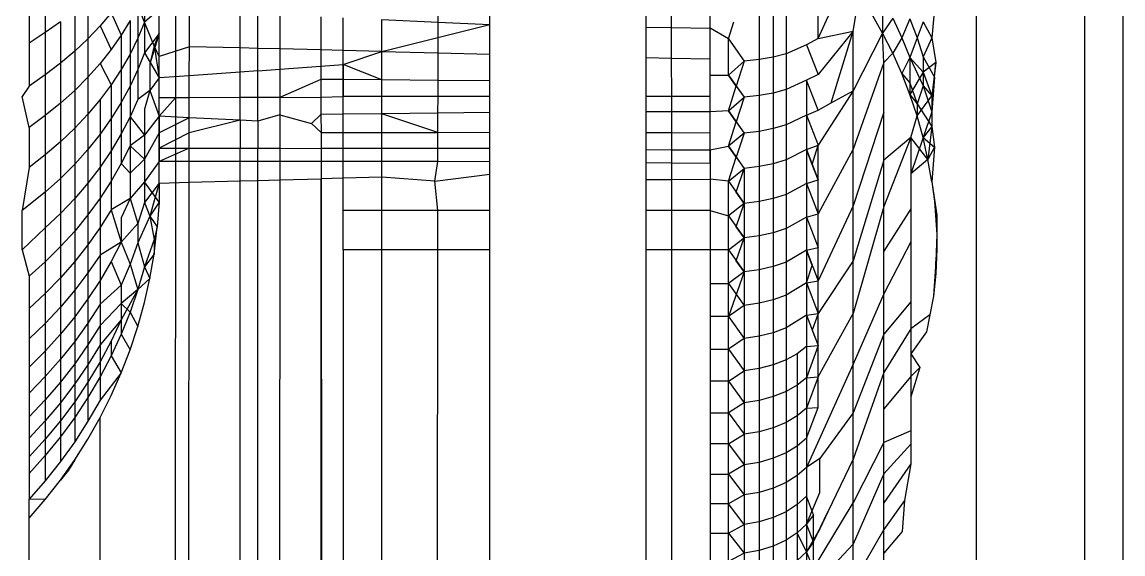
# Model space of a CAD drawing. Header units: inches. Extents: x 17 to 4615, y 5 to 3256.
# Drawn here: x 1649.232 to 1651.632, y 2414.939 to 2416.099 of the extents above; entities that cross this region are included whole.
import ezdxf

# ---------------------------------------------------------------- set-up
doc = ezdxf.new("R2010")
doc.units = ezdxf.units.IN
doc.header["$MEASUREMENT"] = 0

msp = doc.modelspace()

# ---------------------------------------------------------------- linework, layer by layer
for p, q in [((1651.6324, 2589.9496), (1651.6324, 2243.9862)), ((1651.5483, 2589.9138), (1651.5483, 2244.0227)), ((1651.3124, 2589.8133), (1651.3124, 2244.1249)), ((1649.5676, 2416.5706), (1649.5672, 2415.9338)), ((1650.9679, 2416.0631), (1651.0298, 2416.1994)), ((1649.283, 2416.1713), (1649.283, 2416.076)), ((1650.839, 2416.177), (1650.839, 2416.0173)), ((1650.8699, 2416.1817), (1650.8699, 2416.0226)), ((1650.8979, 2416.188), (1650.8979, 2416.0298)), ((1649.2478, 2416.1503), (1649.2478, 2416.0533)), ((1649.3761, 2416.1495), (1649.3761, 2416.0626)), ((1649.4995, 2416.1679), (1649.4995, 2416.0985)), ((1650.2525, 2416.0939), (1650.2525, 2416.1644)), ((1650.5933, 2416.0882), (1650.5933, 2416.1617)), ((1650.6478, 2416.1613), (1650.6478, 2416.0873)), ((1650.7324, 2416.0859), (1650.7324, 2416.1607)), ((1651.044, 2416.0793), (1651.058, 2416.1593)), ((1649.3472, 2416.1242), (1649.3472, 2416.0355)), ((1649.4851, 2416.1349), (1649.4851, 2416.0636)), ((1649.4995, 2416.0985), (1649.4851, 2416.1349)), ((1649.5311, 2416.1268), (1649.4995, 2416.0985)), ((1649.5311, 2416.0738), (1649.5311, 2416.1268)), ((1649.5972, 2416.0454), (1649.5972, 2416.1238)), ((1650.1394, 2416.099), (1650.1394, 2416.1294)), ((1650.9679, 2416.0631), (1650.9679, 2416.1423)), ((1651.1085, 2416.1288), (1651.1085, 2416.0752)), ((1651.2217, 2416.1283), (1651.2157, 2416.0646)), ((1649.3162, 2416.0997), (1649.283, 2416.076)), ((1649.3162, 2416.0997), (1649.3162, 2416.0092)), ((1649.4269, 2416.1193), (1649.4027, 2416.0906)), ((1649.4269, 2416.1193), (1649.4488, 2416.0705)), ((1649.4682, 2416.1024), (1649.4488, 2416.0705)), ((1649.4682, 2416.1024), (1649.4682, 2416.0292)), ((1649.4995, 2416.0985), (1649.4851, 2416.0636)), ((1649.4995, 2416.0985), (1649.4995, 2416.0321)), ((1649.5205, 2416.0473), (1649.4995, 2416.0985)), ((1649.7081, 2416.0427), (1649.7081, 2416.1187)), ((1649.7465, 2416.0417), (1649.7465, 2416.117)), ((1649.7942, 2416.1148), (1649.7942, 2416.0406)), ((1649.884, 2416.1107), (1649.884, 2416.0384)), ((1649.9324, 2416.0372), (1649.9324, 2416.1085)), ((1650.0166, 2416.1046), (1650.1394, 2416.099)), ((1650.0166, 2416.0351), (1650.0166, 2416.1046)), ((1650.1393, 2416.0321), (1650.1394, 2416.099)), ((1650.1394, 2416.099), (1650.2525, 2416.0939)), ((1650.7726, 2416.0623), (1650.7838, 2416.0994)), ((1651.1085, 2416.0752), (1651.0843, 2416.1179)), ((1651.1305, 2416.1072), (1651.1085, 2416.0752)), ((1651.1305, 2416.1072), (1651.1504, 2416.0649)), ((1651.1681, 2416.1061), (1651.1504, 2416.0649)), ((1651.1681, 2416.1061), (1651.1835, 2416.065)), ((1651.1966, 2416.0993), (1651.1835, 2416.065)), ((1651.1966, 2416.0993), (1651.2157, 2416.0646)), ((1649.283, 2416.076), (1649.2478, 2416.0533)), ((1649.283, 2416.076), (1649.283, 2415.9839)), ((1649.4027, 2416.0906), (1649.3761, 2416.0626)), ((1649.4027, 2416.0906), (1649.4269, 2416.0392)), ((1650.0166, 2416.0351), (1650.2525, 2416.0939)), ((1650.2525, 2416.0293), (1650.2525, 2416.0939)), ((1650.5933, 2416.0882), (1650.6478, 2416.0873)), ((1650.5933, 2416.0212), (1650.5933, 2416.0882)), ((1650.6478, 2416.0873), (1650.7324, 2416.0859)), ((1650.6478, 2416.0873), (1650.6478, 2416.0199)), ((1650.7324, 2416.0179), (1650.7324, 2416.0859)), ((1650.7726, 2416.0623), (1650.7324, 2416.0859)), ((1651.044, 2416.0793), (1650.9679, 2415.9848)), ((1650.9679, 2416.0631), (1651.044, 2416.0793)), ((1650.9961, 2415.9226), (1651.044, 2416.0793)), ((1651.044, 2415.9488), (1651.044, 2416.0793)), ((1651.1085, 2416.0752), (1651.044, 2415.9488)), ((1651.1305, 2416.0315), (1651.1085, 2416.0752)), ((1651.1113, 2416.0106), (1651.1085, 2416.0752)), ((1649.2478, 2416.0533), (1649.2478, 2415.9595)), ((1649.3761, 2416.0626), (1649.3472, 2416.0355)), ((1649.3761, 2416.0626), (1649.3761, 2415.9788)), ((1649.4488, 2416.0705), (1649.4269, 2416.0392)), ((1649.4488, 2416.0705), (1649.4488, 2415.9954)), ((1649.4851, 2416.0636), (1649.4682, 2416.0292)), ((1649.4851, 2416.0636), (1649.4851, 2415.9953)), ((1649.5311, 2416.0738), (1649.4995, 2416.0321)), ((1649.5311, 2416.0738), (1649.5113, 2416.0079)), ((1649.5311, 2416.0738), (1649.5205, 2416.0473)), ((1649.5311, 2416.0239), (1649.5311, 2416.0738)), ((1650.7726, 2415.9835), (1650.7726, 2416.0623)), ((1650.7726, 2416.0623), (1650.8063, 2416.014)), ((1650.9679, 2416.0631), (1650.9425, 2416.0491)), ((1651.1504, 2416.0649), (1651.1305, 2416.0315)), ((1651.1504, 2416.0649), (1651.1681, 2416.0218)), ((1651.1835, 2416.065), (1651.1681, 2416.0218)), ((1651.1835, 2416.065), (1651.1966, 2416.0232)), ((1651.2157, 2416.0646), (1651.1966, 2416.0232)), ((1651.2157, 2416.0646), (1651.2247, 2416.0109)), ((1649.3472, 2416.0355), (1649.3162, 2416.0092)), ((1649.3472, 2416.0355), (1649.3472, 2415.9499)), ((1649.4269, 2416.0392), (1649.4027, 2416.0086)), ((1649.4682, 2416.0292), (1649.4488, 2415.9954)), ((1649.4682, 2416.0292), (1649.4682, 2415.9591)), ((1649.4995, 2416.0321), (1649.4851, 2415.9953)), ((1649.4995, 2416.0321), (1649.5311, 2415.9771)), ((1649.5205, 2416.0473), (1649.5113, 2416.0079)), ((1649.5205, 2416.0473), (1649.5311, 2415.9771)), ((1649.5311, 2416.0239), (1649.5205, 2416.0473)), ((1649.5972, 2416.0454), (1649.5311, 2416.0239)), ((1649.5971, 2415.9819), (1649.5972, 2416.0454)), ((1649.7081, 2416.0427), (1649.5972, 2416.0454)), ((1649.7465, 2416.0417), (1649.7081, 2416.0427)), ((1649.7081, 2415.9899), (1649.7081, 2416.0427)), ((1649.7942, 2416.0406), (1649.7465, 2416.0417)), ((1649.7465, 2415.9927), (1649.7465, 2416.0417)), ((1649.884, 2416.0384), (1649.7942, 2416.0406)), ((1649.7942, 2416.0406), (1649.7942, 2415.9962)), ((1649.9324, 2416.0372), (1649.884, 2416.0384)), ((1649.884, 2416.0384), (1649.8841, 2416.0027)), ((1649.9324, 2416.0062), (1649.9324, 2416.0372)), ((1650.0166, 2416.0351), (1649.9324, 2416.0372)), ((1649.9324, 2416.0062), (1650.0166, 2416.0351)), ((1650.0166, 2416.0351), (1650.1393, 2416.0321)), ((1650.0166, 2415.973), (1650.0166, 2416.0351)), ((1650.1393, 2416.0321), (1650.2525, 2416.0293)), ((1650.1393, 2415.972), (1650.1393, 2416.0321)), ((1650.2525, 2415.971), (1650.2525, 2416.0293)), ((1650.8979, 2416.0298), (1650.8699, 2416.0226)), ((1650.9425, 2416.0491), (1650.8979, 2416.0298)), ((1650.8979, 2416.0298), (1650.8979, 2415.9518)), ((1650.9425, 2416.0491), (1650.9679, 2415.9848)), ((1651.1305, 2416.0315), (1651.1113, 2416.0106)), ((1651.1504, 2415.9866), (1651.1305, 2416.0315)), ((1649.3162, 2416.0092), (1649.283, 2415.9839)), ((1649.3162, 2416.0092), (1649.3162, 2415.9219)), ((1649.4027, 2416.0086), (1649.3761, 2415.9788)), ((1649.4027, 2416.0086), (1649.4269, 2415.9622)), ((1649.5113, 2416.0079), (1649.5113, 2415.9498)), ((1649.5311, 2415.9771), (1649.5311, 2416.0239)), ((1649.7942, 2415.9962), (1649.8841, 2416.0027)), ((1649.8841, 2416.0027), (1649.9324, 2416.0062)), ((1649.8841, 2416.0027), (1649.8841, 2415.9741)), ((1649.9324, 2415.9365), (1649.9324, 2416.0062)), ((1650.0166, 2415.973), (1649.9324, 2416.0062)), ((1649.9324, 2416.0062), (1649.9324, 2415.9737)), ((1650.6478, 2416.0199), (1650.5933, 2416.0212)), ((1650.5933, 2415.9365), (1650.5933, 2416.0212)), ((1650.7324, 2416.0179), (1650.6478, 2416.0199)), ((1650.6478, 2416.0199), (1650.6479, 2415.9365)), ((1650.7324, 2415.9835), (1650.7324, 2416.0179)), ((1650.8063, 2416.014), (1650.7726, 2415.9835)), ((1650.8063, 2416.014), (1650.7894, 2415.9594)), ((1650.839, 2416.0173), (1650.8063, 2416.014)), ((1650.8699, 2416.0226), (1650.839, 2416.0173)), ((1650.839, 2416.0173), (1650.839, 2415.9386)), ((1650.8699, 2416.0226), (1650.8699, 2415.9442)), ((1651.1113, 2416.0106), (1651.044, 2415.8216)), ((1651.1113, 2415.9023), (1651.1113, 2416.0106)), ((1651.1681, 2416.0218), (1651.1504, 2415.9866)), ((1651.1681, 2416.0218), (1651.1681, 2415.9664)), ((1651.1681, 2416.0218), (1651.1966, 2415.96)), ((1651.1681, 2416.0218), (1651.1966, 2415.99)), ((1651.1966, 2416.0232), (1651.1966, 2415.99)), ((1651.1966, 2416.0232), (1651.2217, 2415.9787)), ((1651.2247, 2416.0109), (1651.1966, 2415.99)), ((1651.2247, 2416.0109), (1651.2157, 2415.9384)), ((1651.2217, 2415.9787), (1651.2247, 2416.0109)), ((1649.283, 2415.9839), (1649.2478, 2415.9595)), ((1649.283, 2415.9839), (1649.283, 2415.895)), ((1649.3761, 2415.9788), (1649.3472, 2415.9499)), ((1649.3761, 2415.9788), (1649.3761, 2415.8984)), ((1649.4488, 2415.9954), (1649.4269, 2415.9622)), ((1649.4488, 2415.9954), (1649.4488, 2415.9235)), ((1649.4851, 2415.9953), (1649.4682, 2415.9591)), ((1649.4851, 2415.9953), (1649.4851, 2415.9304)), ((1649.5971, 2415.9819), (1649.5311, 2415.9771)), ((1649.7081, 2415.9899), (1649.5971, 2415.9819)), ((1649.5971, 2415.934), (1649.5971, 2415.9819)), ((1649.7465, 2415.9927), (1649.7081, 2415.9899)), ((1649.7081, 2415.9344), (1649.7081, 2415.9899)), ((1649.7465, 2415.9927), (1649.7942, 2415.9962)), ((1649.7465, 2415.9345), (1649.7465, 2415.9927)), ((1649.7942, 2415.9962), (1649.7942, 2415.9347)), ((1650.7324, 2415.9835), (1650.7726, 2415.9835)), ((1650.7324, 2415.9365), (1650.7324, 2415.9835)), ((1650.7726, 2415.9835), (1650.8063, 2415.9351)), ((1650.7894, 2415.9594), (1650.7726, 2415.9835)), ((1650.9679, 2415.9848), (1650.9425, 2415.9723)), ((1651.1681, 2415.9409), (1651.1504, 2415.9866)), ((1651.1504, 2415.9866), (1651.1681, 2415.9664)), ((1651.1966, 2415.99), (1651.1681, 2415.9409)), ((1651.1966, 2415.99), (1651.1966, 2415.96)), ((1651.1966, 2415.99), (1651.2157, 2415.9384)), ((1651.2217, 2415.9787), (1651.2157, 2415.9384)), ((1651.2217, 2415.9787), (1651.2157, 2415.903)), ((1649.2478, 2415.9595), (1649.2324, 2415.9365)), ((1649.4269, 2415.9622), (1649.4027, 2415.9299)), ((1649.4269, 2415.9622), (1649.4269, 2415.8887)), ((1649.4682, 2415.9591), (1649.4488, 2415.9235)), ((1649.4682, 2415.9591), (1649.4682, 2415.8924)), ((1649.5311, 2415.9771), (1649.5113, 2415.9498)), ((1649.5311, 2415.9337), (1649.5311, 2415.9771)), ((1649.8841, 2415.9741), (1649.7942, 2415.9347)), ((1649.9324, 2415.9737), (1649.8841, 2415.9741)), ((1649.8841, 2415.9741), (1649.8841, 2415.9351)), ((1650.0166, 2415.973), (1649.9324, 2415.9737)), ((1649.9324, 2415.9737), (1649.9324, 2415.9365)), ((1650.1393, 2415.972), (1650.0166, 2415.973)), ((1650.0166, 2415.9365), (1650.0166, 2415.973)), ((1650.2525, 2415.971), (1650.1393, 2415.972)), ((1650.1393, 2415.9365), (1650.1393, 2415.972)), ((1650.2525, 2415.9365), (1650.2525, 2415.971)), ((1650.7726, 2415.9054), (1650.7894, 2415.9594)), ((1650.7894, 2415.9594), (1650.8063, 2415.9351)), ((1650.9425, 2415.9723), (1650.8979, 2415.9518)), ((1650.9425, 2415.9723), (1650.9425, 2415.8963)), ((1650.9679, 2415.9073), (1650.9425, 2415.9723)), ((1651.1681, 2415.9664), (1651.1835, 2415.9206)), ((1651.1681, 2415.9664), (1651.1681, 2415.9409)), ((1651.1966, 2415.96), (1651.1835, 2415.9206)), ((1651.1966, 2415.96), (1651.2157, 2415.903)), ((1651.1966, 2415.96), (1651.2157, 2415.9384)), ((1649.2478, 2415.869), (1649.2324, 2415.9365)), ((1649.3472, 2415.9499), (1649.3162, 2415.9219)), ((1649.3472, 2415.9499), (1649.3472, 2415.8678)), ((1649.5672, 2415.9338), (1649.4383, 2248.0937)), ((1649.4851, 2415.9304), (1649.4682, 2415.8924)), ((1649.5113, 2415.9498), (1649.4851, 2415.9304)), ((1649.5113, 2415.9498), (1649.4995, 2415.9091)), ((1649.5113, 2415.9498), (1649.5311, 2415.8937)), ((1649.5971, 2415.934), (1649.5311, 2415.9337)), ((1649.5672, 2415.9338), (1649.5311, 2415.8937)), ((1649.5311, 2415.8937), (1649.5311, 2415.9337)), ((1649.5971, 2415.934), (1649.5672, 2415.9338)), ((1649.597, 2415.8905), (1649.5971, 2415.934)), ((1649.7081, 2415.9344), (1649.5971, 2415.934)), ((1649.7465, 2415.9345), (1649.7081, 2415.9344)), ((1649.7082, 2415.8851), (1649.7081, 2415.9344)), ((1649.7942, 2415.9347), (1649.7465, 2415.9345)), ((1649.7465, 2415.8833), (1649.7465, 2415.9345)), ((1649.7942, 2415.9347), (1649.7941, 2415.8966)), ((1649.7942, 2415.9347), (1649.8841, 2415.9351)), ((1649.8841, 2415.9351), (1649.9324, 2415.9365)), ((1649.8841, 2415.9351), (1649.8841, 2415.8976)), ((1650.0166, 2415.9365), (1649.9324, 2415.9365)), ((1649.9324, 2415.8981), (1649.9324, 2415.9365)), ((1650.1393, 2415.9365), (1650.0166, 2415.9365)), ((1650.0166, 2415.8991), (1650.0166, 2415.9365)), ((1650.1392, 2415.9004), (1650.1393, 2415.9365)), ((1650.2525, 2415.9365), (1650.1393, 2415.9365)), ((1650.2525, 2415.9017), (1650.2525, 2415.9365)), ((1650.6479, 2415.9365), (1650.5933, 2415.9365)), ((1650.5933, 2415.903), (1650.5933, 2415.9365)), ((1650.7324, 2415.9365), (1650.6479, 2415.9365)), ((1650.6479, 2415.9365), (1650.6479, 2415.9033)), ((1650.7324, 2415.9036), (1650.7324, 2415.9365)), ((1650.7726, 2415.9054), (1650.8063, 2415.9351)), ((1650.8063, 2415.9351), (1650.7894, 2415.8814)), ((1650.839, 2415.9386), (1650.8063, 2415.9351)), ((1650.8699, 2415.9442), (1650.839, 2415.9386)), ((1650.839, 2415.9386), (1650.839, 2415.8607)), ((1650.8979, 2415.9518), (1650.8699, 2415.9442)), ((1650.8699, 2415.9442), (1650.8699, 2415.8667)), ((1650.8979, 2415.9518), (1650.8979, 2415.8747)), ((1651.044, 2415.9488), (1650.9679, 2415.8308)), ((1650.9961, 2415.9226), (1651.044, 2415.9488)), ((1651.044, 2415.8216), (1651.044, 2415.9488)), ((1651.1835, 2415.8944), (1651.1681, 2415.9409)), ((1651.1681, 2415.9409), (1651.1835, 2415.9206)), ((1651.1835, 2415.8944), (1651.2157, 2415.9384)), ((1651.2157, 2415.9384), (1651.2157, 2415.903)), ((1651.2157, 2415.9384), (1651.2157, 2415.8711)), ((1649.3162, 2415.9219), (1649.283, 2415.895)), ((1649.3162, 2415.9219), (1649.3162, 2415.8381)), ((1649.4027, 2415.9299), (1649.3761, 2415.8984)), ((1649.4027, 2415.9299), (1649.4027, 2415.8546)), ((1649.4488, 2415.9235), (1649.4269, 2415.8887)), ((1649.4488, 2415.9235), (1649.4488, 2415.8552)), ((1649.4995, 2415.9091), (1649.4995, 2415.8527)), ((1650.9425, 2415.8963), (1650.9679, 2415.9073)), ((1650.9679, 2415.9073), (1650.9961, 2415.9226)), ((1651.1835, 2415.9206), (1651.1835, 2415.8944)), ((1651.1835, 2415.9206), (1651.2157, 2415.8711)), ((1649.283, 2415.895), (1649.2478, 2415.869)), ((1649.283, 2415.895), (1649.283, 2415.8096)), ((1649.3761, 2415.8984), (1649.3472, 2415.8678)), ((1649.3761, 2415.8984), (1649.3761, 2415.8214)), ((1649.4269, 2415.8887), (1649.4027, 2415.8546)), ((1649.4269, 2415.8887), (1649.4269, 2415.8186)), ((1649.4682, 2415.8924), (1649.4488, 2415.8552)), ((1649.4682, 2415.8924), (1649.4682, 2415.8293)), ((1649.4682, 2415.8924), (1649.4995, 2415.8527)), ((1649.5311, 2415.8937), (1649.4995, 2415.8527)), ((1649.5311, 2415.8572), (1649.5311, 2415.8937)), ((1649.5311, 2415.8937), (1649.5311, 2415.8243)), ((1649.597, 2415.8905), (1649.5311, 2415.8937)), ((1649.597, 2415.8905), (1649.5311, 2415.8572)), ((1649.7082, 2415.8851), (1649.597, 2415.8905)), ((1649.597, 2415.8573), (1649.597, 2415.8905)), ((1649.7082, 2415.8851), (1649.597, 2415.8573)), ((1649.7465, 2415.8833), (1649.7082, 2415.8851)), ((1649.7082, 2415.8851), (1649.7082, 2415.824)), ((1649.7941, 2415.8966), (1649.7465, 2415.8833)), ((1649.7465, 2415.8833), (1649.7465, 2415.8239)), ((1649.7941, 2415.8966), (1649.8632, 2415.8777)), ((1649.7941, 2415.8966), (1649.7941, 2415.8239)), ((1649.8841, 2415.8976), (1649.8632, 2415.8777)), ((1649.9324, 2415.8981), (1649.8841, 2415.8976)), ((1649.8841, 2415.8976), (1649.8842, 2415.858)), ((1650.0166, 2415.8991), (1649.9324, 2415.8981)), ((1649.9324, 2415.8581), (1649.9324, 2415.8981)), ((1650.1392, 2415.9004), (1650.0166, 2415.8991)), ((1650.1392, 2415.8586), (1650.0166, 2415.8991)), ((1650.0166, 2415.8583), (1650.0166, 2415.8991)), ((1650.2525, 2415.9017), (1650.1392, 2415.9004)), ((1650.1392, 2415.8586), (1650.1392, 2415.9004)), ((1650.2525, 2415.8589), (1650.2525, 2415.9017)), ((1650.6479, 2415.9033), (1650.5933, 2415.903)), ((1650.5933, 2415.8582), (1650.5933, 2415.903)), ((1650.7324, 2415.9036), (1650.6479, 2415.9033)), ((1650.6479, 2415.9033), (1650.6479, 2415.8581)), ((1650.7726, 2415.9054), (1650.7324, 2415.9036)), ((1650.7324, 2415.8579), (1650.7324, 2415.9036)), ((1650.7726, 2415.9054), (1650.8063, 2415.8571)), ((1650.7894, 2415.8814), (1650.7726, 2415.9054)), ((1650.9425, 2415.8963), (1650.8979, 2415.8747)), ((1650.9425, 2415.8963), (1650.9425, 2415.8212)), ((1650.9425, 2415.8963), (1650.9679, 2415.8308)), ((1651.1113, 2415.9023), (1651.044, 2415.6982)), ((1651.1113, 2415.7976), (1651.1113, 2415.9023)), ((1651.1697, 2415.8474), (1651.1835, 2415.8944)), ((1651.1966, 2415.8471), (1651.1835, 2415.8944)), ((1651.2157, 2415.903), (1651.1966, 2415.8471)), ((1651.2157, 2415.903), (1651.2157, 2415.8711)), ((1649.2478, 2415.869), (1649.2478, 2415.7822)), ((1649.3472, 2415.8678), (1649.3162, 2415.8381)), ((1649.3472, 2415.8678), (1649.3472, 2415.7892)), ((1649.8632, 2415.8777), (1649.8842, 2415.858)), ((1649.8842, 2415.858), (1649.9324, 2415.8581)), ((1649.8842, 2415.858), (1649.8842, 2415.8237)), ((1649.9324, 2415.8581), (1650.0166, 2415.8583)), ((1649.9324, 2415.7948), (1649.9324, 2415.8581)), ((1650.0166, 2415.8583), (1650.1392, 2415.8586)), ((1650.0166, 2415.7948), (1650.0166, 2415.8583)), ((1650.1392, 2415.8586), (1650.2525, 2415.8589)), ((1650.1392, 2415.7947), (1650.1392, 2415.8586)), ((1650.2525, 2415.8231), (1650.2525, 2415.8589)), ((1650.5933, 2415.8582), (1650.6479, 2415.8581)), ((1650.5933, 2415.821), (1650.5933, 2415.8582)), ((1650.6479, 2415.8581), (1650.7324, 2415.8579)), ((1650.6479, 2415.8581), (1650.6479, 2415.8207)), ((1650.7726, 2415.8282), (1650.7894, 2415.8814)), ((1650.7894, 2415.8814), (1650.8063, 2415.8571)), ((1650.839, 2415.8607), (1650.8063, 2415.8571)), ((1650.8699, 2415.8667), (1650.839, 2415.8607)), ((1650.839, 2415.8607), (1650.839, 2415.7838)), ((1650.8979, 2415.8747), (1650.8699, 2415.8667)), ((1650.8699, 2415.8667), (1650.8699, 2415.79)), ((1650.8979, 2415.8747), (1650.8979, 2415.7985)), ((1651.2157, 2415.8711), (1651.1966, 2415.8471)), ((1651.2157, 2415.8711), (1651.2073, 2415.7993)), ((1651.2157, 2415.8711), (1651.2217, 2415.8261)), ((1649.3162, 2415.8381), (1649.283, 2415.8096)), ((1649.3162, 2415.8381), (1649.3162, 2415.758)), ((1649.4027, 2415.8546), (1649.3761, 2415.8214)), ((1649.4027, 2415.8546), (1649.4027, 2415.7829)), ((1649.4488, 2415.8552), (1649.4269, 2415.8186)), ((1649.4488, 2415.8552), (1649.4488, 2415.7904)), ((1649.4995, 2415.8527), (1649.4682, 2415.8293)), ((1649.5311, 2415.8572), (1649.4995, 2415.7999)), ((1649.4995, 2415.8527), (1649.4995, 2415.7999)), ((1649.597, 2415.8573), (1649.5311, 2415.8243)), ((1649.5311, 2415.8243), (1649.5311, 2415.8572)), ((1649.5311, 2415.8572), (1649.5311, 2415.7951)), ((1649.597, 2415.8242), (1649.597, 2415.8573)), ((1650.7324, 2415.8202), (1650.7324, 2415.8579)), ((1650.8063, 2415.8571), (1650.7726, 2415.8282)), ((1650.8063, 2415.8571), (1650.7894, 2415.8042)), ((1651.1697, 2415.8474), (1651.1113, 2415.6966)), ((1651.1697, 2415.8474), (1651.1113, 2415.7976)), ((1651.1697, 2415.8474), (1651.1697, 2415.7678)), ((1651.2073, 2415.7993), (1651.1697, 2415.8474)), ((1651.1966, 2415.8471), (1651.1697, 2415.7678)), ((1651.2073, 2415.7993), (1651.1966, 2415.8471)), ((1651.1966, 2415.8471), (1651.2217, 2415.8261)), ((1649.3761, 2415.8214), (1649.3472, 2415.7892)), ((1649.3761, 2415.8214), (1649.3761, 2415.7481)), ((1649.4269, 2415.8186), (1649.4027, 2415.7829)), ((1649.4269, 2415.8186), (1649.4269, 2415.7522)), ((1649.4682, 2415.8293), (1649.4488, 2415.7904)), ((1649.4682, 2415.8293), (1649.4682, 2415.7698)), ((1649.4995, 2415.7999), (1649.4682, 2415.8293)), ((1649.5311, 2415.7951), (1649.5311, 2415.8243)), ((1649.5311, 2415.8243), (1649.597, 2415.8242)), ((1649.597, 2415.8242), (1649.5311, 2415.7951)), ((1649.597, 2415.8242), (1649.7082, 2415.824)), ((1649.597, 2415.795), (1649.597, 2415.8242)), ((1649.7082, 2415.824), (1649.7465, 2415.8239)), ((1649.7082, 2415.795), (1649.7082, 2415.824)), ((1649.7465, 2415.8239), (1649.7941, 2415.8239)), ((1649.7465, 2415.7949), (1649.7465, 2415.8239)), ((1649.7941, 2415.8239), (1649.8842, 2415.8237)), ((1649.7941, 2415.8239), (1649.7941, 2415.7949)), ((1649.8842, 2415.8237), (1649.8843, 2415.7575)), ((1650.2525, 2415.8231), (1649.8842, 2415.8237)), ((1650.2525, 2415.7946), (1650.2525, 2415.8231)), ((1650.5933, 2415.821), (1650.6479, 2415.8207)), ((1650.5933, 2415.7918), (1650.5933, 2415.821)), ((1650.6479, 2415.8207), (1650.7324, 2415.8202)), ((1650.6479, 2415.8207), (1650.6479, 2415.7913)), ((1650.7324, 2415.8202), (1650.7726, 2415.8282)), ((1650.7324, 2415.7906), (1650.7324, 2415.8202)), ((1650.7324, 2415.8202), (1650.7324, 2415.7566)), ((1650.7726, 2415.8282), (1650.8063, 2415.78)), ((1650.7894, 2415.8042), (1650.7726, 2415.8282)), ((1650.9425, 2415.8212), (1650.8979, 2415.7985)), ((1650.9425, 2415.8212), (1650.9679, 2415.8308)), ((1650.9425, 2415.8212), (1650.9425, 2415.747)), ((1650.9425, 2415.8212), (1650.9679, 2415.7552)), ((1650.9551, 2415.7885), (1650.9425, 2415.8212)), ((1650.9551, 2415.7885), (1650.9679, 2415.8308)), ((1650.9679, 2415.7552), (1650.9679, 2415.8308)), ((1651.044, 2415.8216), (1650.9679, 2415.6808)), ((1651.044, 2415.6982), (1651.044, 2415.8216)), ((1651.2217, 2415.8261), (1651.2073, 2415.7993)), ((1651.2217, 2415.8261), (1651.2157, 2415.751)), ((1649.283, 2415.8096), (1649.2478, 2415.7822)), ((1649.283, 2415.8096), (1649.283, 2415.7279)), ((1649.3472, 2415.7892), (1649.3162, 2415.758)), ((1649.3472, 2415.7892), (1649.3472, 2415.7144)), ((1649.4488, 2415.7904), (1649.4269, 2415.7522)), ((1649.4488, 2415.7904), (1649.4682, 2415.7698)), ((1649.4995, 2415.7999), (1649.4682, 2415.7698)), ((1649.4995, 2415.7999), (1649.4995, 2415.7509)), ((1649.5311, 2415.7951), (1649.4995, 2415.7509)), ((1649.5311, 2415.748), (1649.5311, 2415.7951)), ((1649.597, 2415.795), (1649.5311, 2415.7951)), ((1649.5969, 2415.7497), (1649.597, 2415.795)), ((1649.7082, 2415.795), (1649.597, 2415.795)), ((1649.7465, 2415.7949), (1649.7082, 2415.795)), ((1649.7082, 2415.7527), (1649.7082, 2415.795)), ((1649.7941, 2415.7949), (1649.7465, 2415.7949)), ((1649.7465, 2415.7538), (1649.7465, 2415.7949)), ((1649.7941, 2415.7949), (1649.7941, 2415.755)), ((1649.9324, 2415.7948), (1649.7941, 2415.7949)), ((1649.9324, 2415.7588), (1649.9324, 2415.7948)), ((1650.0166, 2415.7948), (1649.9324, 2415.7948)), ((1650.1392, 2415.7947), (1650.0166, 2415.7948)), ((1650.0166, 2415.761), (1650.0166, 2415.7948)), ((1650.1325, 2415.7523), (1650.1392, 2415.7947)), ((1650.2525, 2415.7946), (1650.1392, 2415.7947)), ((1650.2525, 2415.7674), (1650.2525, 2415.7946)), ((1650.6479, 2415.7913), (1650.5933, 2415.7918)), ((1650.5933, 2415.7556), (1650.5933, 2415.7918)), ((1650.7324, 2415.7906), (1650.6479, 2415.7913)), ((1650.6479, 2415.7913), (1650.6479, 2415.756)), ((1650.7324, 2415.7906), (1650.7324, 2415.7566)), ((1650.7726, 2415.752), (1650.7894, 2415.8042)), ((1650.7894, 2415.8042), (1650.8063, 2415.78)), ((1650.8699, 2415.79), (1650.839, 2415.7838)), ((1650.8979, 2415.7985), (1650.8699, 2415.79)), ((1650.8699, 2415.79), (1650.8699, 2415.7143)), ((1650.8979, 2415.7985), (1650.8979, 2415.7232)), ((1650.9679, 2415.7552), (1650.9551, 2415.7885)), ((1651.1113, 2415.7976), (1651.044, 2415.5787)), ((1651.1113, 2415.6966), (1651.1113, 2415.7976)), ((1651.2073, 2415.7993), (1651.1697, 2415.7678)), ((1651.2157, 2415.751), (1651.2073, 2415.7993)), ((1649.2478, 2415.7822), (1649.2324, 2415.688)), ((1649.4027, 2415.7829), (1649.3761, 2415.7481)), ((1649.4027, 2415.7829), (1649.4027, 2415.715)), ((1649.4682, 2415.7698), (1649.4682, 2415.7141)), ((1650.1325, 2415.7523), (1650.2525, 2415.7674)), ((1650.2525, 2415.688), (1650.2525, 2415.7674)), ((1650.7726, 2415.752), (1650.8063, 2415.78)), ((1650.7894, 2415.728), (1650.8063, 2415.78)), ((1650.839, 2415.7838), (1650.8063, 2415.78)), ((1650.8063, 2415.78), (1650.8063, 2415.7038)), ((1650.839, 2415.7838), (1650.839, 2415.7078)), ((1651.1697, 2415.7678), (1651.1697, 2415.6919)), ((1649.3162, 2415.758), (1649.283, 2415.7279)), ((1649.3162, 2415.758), (1649.3162, 2415.6817)), ((1649.3761, 2415.7481), (1649.3472, 2415.7144)), ((1649.3761, 2415.7481), (1649.3761, 2415.6787)), ((1649.4269, 2415.7522), (1649.4027, 2415.715)), ((1649.4269, 2415.7522), (1649.4269, 2415.6897)), ((1649.4383, 2248.0937), (1649.5969, 2415.7497)), ((1649.4995, 2415.7509), (1649.4682, 2415.7141)), ((1649.4995, 2415.7509), (1649.4995, 2415.7057)), ((1649.5311, 2415.7064), (1649.4995, 2415.7509)), ((1649.5311, 2415.748), (1649.4995, 2415.7057)), ((1649.5311, 2415.748), (1649.5113, 2415.676)), ((1649.5311, 2415.748), (1649.5969, 2415.7497)), ((1649.5311, 2415.748), (1649.5311, 2415.7064)), ((1649.5969, 2415.7497), (1649.7082, 2415.7527)), ((1649.7082, 2415.7527), (1649.7465, 2415.7538)), ((1649.7176, 2244.8104), (1649.7082, 2415.7527)), ((1649.7941, 2415.755), (1649.7453, 2301.9825)), ((1649.7453, 2301.9825), (1649.7465, 2415.7538)), ((1649.7465, 2415.7538), (1649.7941, 2415.755)), ((1649.7941, 2415.755), (1649.8843, 2415.7575)), ((1649.8708, 2244.745), (1649.8843, 2415.7575)), ((1649.9324, 2415.7588), (1649.8843, 2415.7575)), ((1649.8843, 2415.7575), (1649.9172, 2373.0583)), ((1650.0166, 2415.761), (1649.9324, 2415.7588)), ((1649.9324, 2415.688), (1649.9324, 2415.7588)), ((1650.1325, 2415.7523), (1650.0166, 2415.761)), ((1650.0166, 2415.688), (1650.0166, 2415.761)), ((1650.1391, 2415.688), (1650.1325, 2415.7523)), ((1650.5933, 2415.7556), (1650.6479, 2415.756)), ((1650.5933, 2415.688), (1650.5933, 2415.7556)), ((1650.6479, 2415.756), (1650.7324, 2415.7566)), ((1650.6479, 2415.756), (1650.6479, 2415.688)), ((1650.7726, 2415.752), (1650.7324, 2415.7566)), ((1650.7324, 2415.7566), (1650.7324, 2415.688)), ((1650.7726, 2415.6766), (1650.7726, 2415.752)), ((1650.7726, 2415.752), (1650.8063, 2415.7038)), ((1650.9425, 2415.747), (1650.8979, 2415.7232)), ((1650.9425, 2415.747), (1650.9679, 2415.7552)), ((1650.9425, 2415.747), (1650.9425, 2415.6738)), ((1650.9425, 2415.747), (1650.9679, 2415.6808)), ((1650.9679, 2415.6808), (1650.9679, 2415.7552)), ((1651.2157, 2415.751), (1651.2217, 2415.7083)), ((1651.2157, 2415.751), (1651.2265, 2415.6777)), ((1649.283, 2415.7279), (1649.2324, 2415.688)), ((1649.283, 2415.7279), (1649.283, 2415.6502)), ((1649.3472, 2415.7144), (1649.3162, 2415.6817)), ((1649.3472, 2415.7144), (1649.3472, 2415.6435)), ((1649.4027, 2415.715), (1649.3761, 2415.6787)), ((1649.4027, 2415.715), (1649.4027, 2415.651)), ((1649.4682, 2415.7141), (1649.4269, 2415.6897)), ((1649.4682, 2415.7141), (1649.4488, 2415.6723)), ((1649.4682, 2415.7141), (1649.4851, 2415.6599)), ((1650.8063, 2415.7038), (1650.7894, 2415.728)), ((1650.8699, 2415.7143), (1650.839, 2415.7078)), ((1650.8979, 2415.7232), (1650.8699, 2415.7143)), ((1650.8699, 2415.7143), (1650.8699, 2415.6396)), ((1650.8979, 2415.7232), (1650.8979, 2415.6489)), ((1649.4995, 2415.7057), (1649.4851, 2415.6599)), ((1649.4995, 2415.7057), (1649.5113, 2415.676)), ((1649.5311, 2415.7064), (1649.5113, 2415.676)), ((1649.5311, 2415.7064), (1649.5271, 2415.6528)), ((1650.8063, 2415.7038), (1650.7726, 2415.6766)), ((1650.7894, 2415.6527), (1650.8063, 2415.7038)), ((1650.839, 2415.7078), (1650.8063, 2415.7038)), ((1650.8063, 2415.7038), (1650.8063, 2415.6286)), ((1650.839, 2415.7078), (1650.839, 2415.6328)), ((1651.044, 2415.6982), (1650.9679, 2415.5351)), ((1651.044, 2415.5787), (1651.044, 2415.6982)), ((1651.1113, 2415.6966), (1651.044, 2415.4635)), ((1651.1113, 2415.5996), (1651.1113, 2415.6966)), ((1651.1697, 2415.6919), (1651.1113, 2415.5996)), ((1651.1697, 2415.6919), (1651.1697, 2415.6201)), ((1651.2217, 2415.7083), (1651.2265, 2415.6777)), ((1651.2217, 2415.7083), (1651.2265, 2415.6359)), ((1649.2324, 2415.6023), (1649.2324, 2415.688)), ((1649.3162, 2415.6817), (1649.283, 2415.6502)), ((1649.3162, 2415.6817), (1649.3162, 2415.6094)), ((1649.3761, 2415.6787), (1649.3472, 2415.6435)), ((1649.3761, 2415.6787), (1649.3761, 2415.6133)), ((1649.4269, 2415.6897), (1649.4027, 2415.651)), ((1649.4269, 2415.6897), (1649.4488, 2415.6192)), ((1649.4488, 2415.6723), (1649.4488, 2415.6192)), ((1649.5113, 2415.676), (1649.4851, 2415.6175)), ((1649.5113, 2415.676), (1649.5271, 2415.6528)), ((1649.5113, 2415.676), (1649.5205, 2415.6249)), ((1649.9324, 2415.6023), (1649.9324, 2415.688)), ((1650.0166, 2415.688), (1649.9324, 2415.688)), ((1650.1391, 2415.688), (1650.0166, 2415.688)), ((1650.0166, 2415.6023), (1650.0166, 2415.688)), ((1650.139, 2415.6023), (1650.1391, 2415.688)), ((1650.2525, 2415.688), (1650.1391, 2415.688)), ((1650.2525, 2415.6023), (1650.2525, 2415.688)), ((1650.6479, 2415.688), (1650.5933, 2415.688)), ((1650.5933, 2415.6023), (1650.5933, 2415.688)), ((1650.7324, 2415.688), (1650.6479, 2415.688)), ((1650.6479, 2415.688), (1650.648, 2415.6023)), ((1650.7324, 2415.688), (1650.7324, 2415.6023)), ((1650.7324, 2415.688), (1650.7726, 2415.6766)), ((1650.7726, 2415.6023), (1650.7726, 2415.6766)), ((1650.7726, 2415.6766), (1650.8063, 2415.6286)), ((1650.9425, 2415.6738), (1650.8979, 2415.6489)), ((1650.9425, 2415.6738), (1650.9679, 2415.6808)), ((1650.9425, 2415.6738), (1650.9425, 2415.6015)), ((1650.9425, 2415.6738), (1650.9679, 2415.6074)), ((1650.9679, 2415.6074), (1650.9679, 2415.6808)), ((1651.2265, 2415.6777), (1651.2265, 2415.6044)), ((1651.2265, 2415.6777), (1651.2265, 2415.6359)), ((1649.283, 2415.6502), (1649.2324, 2415.6023)), ((1649.283, 2415.6502), (1649.283, 2415.5765)), ((1649.3472, 2415.6435), (1649.3162, 2415.6094)), ((1649.3472, 2415.6435), (1649.3472, 2415.5767)), ((1649.4027, 2415.651), (1649.3761, 2415.6133)), ((1649.4027, 2415.651), (1649.4027, 2415.5912)), ((1649.4851, 2415.6599), (1649.4488, 2415.6192)), ((1649.4851, 2415.6599), (1649.4851, 2415.6175)), ((1649.5205, 2415.5932), (1649.5271, 2415.6528)), ((1649.5271, 2415.6528), (1649.5205, 2415.6249)), ((1650.8063, 2415.6286), (1650.7894, 2415.6527)), ((1650.8979, 2415.6489), (1650.8699, 2415.6396)), ((1650.8979, 2415.6489), (1650.8979, 2415.5756)), ((1649.4488, 2415.6192), (1649.4027, 2415.5912)), ((1649.4488, 2415.6192), (1649.4269, 2415.5769)), ((1649.4488, 2415.6192), (1649.4682, 2415.5712)), ((1649.5205, 2415.6249), (1649.4995, 2415.5657)), ((1649.5205, 2415.6249), (1649.5205, 2415.5932)), ((1650.7726, 2415.6023), (1650.8063, 2415.6286)), ((1650.7894, 2415.5785), (1650.8063, 2415.6286)), ((1650.839, 2415.6328), (1650.8063, 2415.6286)), ((1650.8063, 2415.6286), (1650.8063, 2415.5544)), ((1650.8699, 2415.6396), (1650.839, 2415.6328)), ((1650.839, 2415.6328), (1650.839, 2415.5588)), ((1650.8699, 2415.6396), (1650.8699, 2415.5659)), ((1651.1697, 2415.6201), (1651.1113, 2415.5069)), ((1651.1697, 2415.6201), (1651.1697, 2415.4891)), ((1651.2265, 2415.6359), (1651.2247, 2415.5767)), ((1651.2265, 2415.6359), (1651.2265, 2415.6044)), ((1649.2324, 2415.6023), (1649.2478, 2415.545)), ((1649.3162, 2415.6094), (1649.283, 2415.5765)), ((1649.3162, 2415.6094), (1649.3162, 2415.5413)), ((1649.3761, 2415.6133), (1649.3472, 2415.5767)), ((1649.3761, 2415.6133), (1649.3761, 2415.5522)), ((1649.4851, 2415.6175), (1649.4682, 2415.5712)), ((1649.4851, 2415.6175), (1649.4995, 2415.5657)), ((1649.9324, 2415.6023), (1649.9172, 2373.0583)), ((1650.0166, 2415.6023), (1649.9324, 2415.6023)), ((1650.139, 2415.6023), (1650.0166, 2415.6023)), ((1650.0166, 2244.6828), (1650.139, 2415.6023)), ((1650.0166, 2244.6828), (1650.0166, 2415.6023)), ((1650.2525, 2415.6023), (1650.139, 2415.6023)), ((1650.2525, 2244.582), (1650.2525, 2415.6023)), ((1650.648, 2415.6023), (1650.5933, 2415.6023)), ((1650.5933, 2244.4365), (1650.5933, 2415.6023)), ((1650.7324, 2415.6023), (1650.648, 2415.6023)), ((1650.648, 2415.6023), (1650.6997, 2244.3904)), ((1650.7726, 2415.6023), (1650.7324, 2415.6023)), ((1650.7324, 2415.6023), (1650.7324, 2415.529)), ((1650.7726, 2415.529), (1650.7726, 2415.6023)), ((1650.7726, 2415.6023), (1650.8063, 2415.5544)), ((1650.9425, 2415.6015), (1650.8979, 2415.5756)), ((1650.9425, 2415.6015), (1650.9679, 2415.6074)), ((1650.9425, 2415.6015), (1650.9425, 2415.5304)), ((1650.9425, 2415.6015), (1650.9679, 2415.5351)), ((1650.9551, 2415.5686), (1650.9425, 2415.6015)), ((1650.9679, 2415.5351), (1650.9679, 2415.6074)), ((1651.1113, 2415.5069), (1651.1113, 2415.5996)), ((1651.2265, 2415.6044), (1651.2247, 2415.5506)), ((1649.283, 2415.5765), (1649.2478, 2415.545)), ((1649.283, 2415.5765), (1649.283, 2415.5072)), ((1649.3472, 2415.5767), (1649.3162, 2415.5413)), ((1649.3472, 2415.5767), (1649.3472, 2415.5143)), ((1649.4027, 2415.5912), (1649.3761, 2415.5522)), ((1649.4027, 2415.5912), (1649.4027, 2415.5356)), ((1649.4269, 2415.5769), (1649.4027, 2415.5356)), ((1649.4269, 2415.5769), (1649.4488, 2415.5257)), ((1649.4682, 2415.5712), (1649.4488, 2415.5257)), ((1649.4682, 2415.5712), (1649.4851, 2415.5159)), ((1649.5205, 2415.5932), (1649.4995, 2415.5657)), ((1649.5113, 2415.5401), (1649.5205, 2415.5932)), ((1650.8063, 2415.5544), (1650.7894, 2415.5785)), ((1650.8979, 2415.5756), (1650.8699, 2415.5659)), ((1650.8979, 2415.5756), (1650.8979, 2415.5034)), ((1651.044, 2415.5787), (1650.9679, 2415.464)), ((1651.044, 2415.4635), (1651.044, 2415.5787)), ((1651.2247, 2415.5767), (1651.2192, 2415.5017)), ((1651.2247, 2415.5506), (1651.2247, 2415.5767)), ((1649.3761, 2415.5522), (1649.3472, 2415.5143)), ((1649.3761, 2415.5522), (1649.3761, 2415.4953)), ((1649.4995, 2415.5657), (1649.4851, 2415.5159)), ((1649.4995, 2415.5657), (1649.5113, 2415.5401)), ((1650.8063, 2415.5544), (1650.7726, 2415.529)), ((1650.8063, 2415.5544), (1650.7726, 2415.4568)), ((1650.839, 2415.5588), (1650.8063, 2415.5544)), ((1650.8063, 2415.5544), (1650.8063, 2415.4814)), ((1650.8699, 2415.5659), (1650.839, 2415.5588)), ((1650.839, 2415.5588), (1650.839, 2415.4859)), ((1650.8699, 2415.5659), (1650.8699, 2415.4933)), ((1650.9425, 2415.5304), (1650.9551, 2415.5686)), ((1651.2247, 2415.5506), (1651.2192, 2415.5017)), ((1649.2478, 2415.545), (1649.2478, 2415.4743)), ((1649.3162, 2415.5413), (1649.283, 2415.5072)), ((1649.3162, 2415.5413), (1649.3162, 2415.4776)), ((1649.4027, 2415.5356), (1649.3761, 2415.4953)), ((1649.4027, 2415.5356), (1649.4027, 2415.4843)), ((1649.4488, 2415.5257), (1649.4027, 2415.4843)), ((1649.4488, 2415.5257), (1649.4488, 2415.4855)), ((1649.5113, 2415.5401), (1649.4851, 2415.5159)), ((1649.4995, 2415.4875), (1649.5113, 2415.5401)), ((1650.7324, 2415.529), (1650.7726, 2415.529)), ((1650.7324, 2415.529), (1650.7324, 2415.4568)), ((1650.7726, 2415.4568), (1650.7726, 2415.529)), ((1650.7726, 2415.529), (1650.8063, 2415.4814)), ((1650.9425, 2415.5304), (1650.8979, 2415.5034)), ((1650.9425, 2415.5304), (1650.9679, 2415.5351)), ((1650.9425, 2415.5304), (1650.9425, 2415.4603)), ((1650.9425, 2415.5304), (1650.9679, 2415.464)), ((1650.9679, 2415.464), (1650.9679, 2415.5351)), ((1649.283, 2415.5072), (1649.2478, 2415.4743)), ((1649.283, 2415.5072), (1649.283, 2415.4422)), ((1649.3472, 2415.5143), (1649.3162, 2415.4776)), ((1649.3472, 2415.5143), (1649.3472, 2415.4562)), ((1649.4851, 2415.5159), (1649.4488, 2415.4498)), ((1649.4851, 2415.5159), (1649.4488, 2415.4855)), ((1649.4851, 2415.5159), (1649.4682, 2415.4669)), ((1650.8979, 2415.5034), (1650.8699, 2415.4933)), ((1650.8979, 2415.5034), (1650.8979, 2415.4323)), ((1651.1113, 2415.5069), (1651.044, 2415.3529)), ((1651.1113, 2415.4185), (1651.1113, 2415.5069)), ((1651.2192, 2415.5017), (1651.2114, 2415.4607)), ((1649.2478, 2415.4743), (1649.2478, 2415.4083)), ((1649.3162, 2415.4776), (1649.283, 2415.4422)), ((1649.3162, 2415.4776), (1649.3162, 2415.4184)), ((1649.3761, 2415.4953), (1649.3472, 2415.4562)), ((1649.3761, 2415.4953), (1649.3761, 2415.4429)), ((1649.4027, 2415.4843), (1649.3761, 2415.4429)), ((1649.4488, 2415.4855), (1649.4027, 2415.4376)), ((1649.4027, 2415.4843), (1649.4027, 2415.4376)), ((1649.4488, 2415.4855), (1649.4488, 2415.4498)), ((1649.4682, 2415.4669), (1649.4488, 2415.4855)), ((1649.4851, 2415.4356), (1649.4995, 2415.4875)), ((1650.8063, 2415.4814), (1650.7726, 2415.4568)), ((1650.839, 2415.4859), (1650.8063, 2415.4814)), ((1650.8063, 2415.4814), (1650.8063, 2415.4094)), ((1650.8699, 2415.4933), (1650.839, 2415.4859)), ((1650.839, 2415.4859), (1650.839, 2415.4141)), ((1650.8699, 2415.4933), (1650.8699, 2415.4218)), ((1651.1697, 2415.4891), (1651.1113, 2415.4185)), ((1651.1697, 2415.4891), (1651.1697, 2415.4303)), ((1649.3472, 2415.4562), (1649.3162, 2415.4184)), ((1649.3472, 2415.4562), (1649.3472, 2415.4027)), ((1649.4682, 2415.4669), (1649.4488, 2415.4187)), ((1649.4682, 2415.4669), (1649.4851, 2415.4356)), ((1650.7726, 2415.4568), (1650.7324, 2415.4568)), ((1650.7324, 2415.4568), (1650.7324, 2415.3857)), ((1650.7726, 2415.3857), (1650.7726, 2415.4568)), ((1650.7726, 2415.4568), (1650.8063, 2415.4094)), ((1650.9425, 2415.4603), (1650.8979, 2415.4323)), ((1650.9425, 2415.4603), (1650.9679, 2415.464)), ((1650.9425, 2415.4603), (1650.9425, 2415.3914)), ((1650.9425, 2415.4603), (1650.9679, 2415.3942)), ((1650.9679, 2415.464), (1650.9552, 2415.4275)), ((1650.9679, 2415.3942), (1650.9679, 2415.464)), ((1650.9679, 2415.3256), (1651.044, 2415.4635)), ((1651.044, 2415.3529), (1651.044, 2415.4635)), ((1651.2114, 2415.4607), (1651.1697, 2415.4303)), ((1651.2114, 2415.4607), (1651.2043, 2415.4235)), ((1649.283, 2415.4422), (1649.2478, 2415.4083)), ((1649.283, 2415.4422), (1649.283, 2415.3819)), ((1649.3761, 2415.4429), (1649.3472, 2415.4027)), ((1649.3761, 2415.4429), (1649.3761, 2415.3951)), ((1649.4027, 2415.4376), (1649.3761, 2415.3951)), ((1649.4488, 2415.4498), (1649.4027, 2415.3955)), ((1649.4027, 2415.4376), (1649.4027, 2415.3955)), ((1649.4488, 2415.4498), (1649.4269, 2415.4034)), ((1649.4488, 2415.4498), (1649.4488, 2415.4187)), ((1649.4682, 2415.3844), (1649.4851, 2415.4356)), ((1650.8979, 2415.4323), (1650.8699, 2415.4218)), ((1650.8979, 2415.4323), (1650.8979, 2415.3624)), ((1650.9552, 2415.4275), (1650.9679, 2415.3942)), ((1651.1697, 2415.4303), (1651.1113, 2415.3349)), ((1651.1697, 2415.4303), (1651.1697, 2415.376)), ((1649.2478, 2415.4083), (1649.2478, 2415.3469)), ((1649.3162, 2415.4184), (1649.283, 2415.3819)), ((1649.3162, 2415.4184), (1649.3162, 2415.3638)), ((1649.3472, 2415.4027), (1649.3162, 2415.3638)), ((1649.3472, 2415.4027), (1649.3472, 2415.3539)), ((1649.4269, 2415.4034), (1649.4027, 2415.358)), ((1649.4488, 2415.4187), (1649.4269, 2415.3715)), ((1649.4269, 2415.4034), (1649.4269, 2415.3715)), ((1649.4488, 2415.4187), (1649.4682, 2415.3844)), ((1650.8063, 2415.4094), (1650.7726, 2415.3857)), ((1650.839, 2415.4141), (1650.8063, 2415.4094)), ((1650.8063, 2415.4094), (1650.8063, 2415.3386)), ((1650.8699, 2415.4218), (1650.839, 2415.4141)), ((1650.839, 2415.4141), (1650.839, 2415.3435)), ((1650.8699, 2415.4218), (1650.8699, 2415.3515)), ((1651.1113, 2415.4185), (1651.044, 2415.247)), ((1651.1113, 2415.3349), (1651.1113, 2415.4185)), ((1651.2043, 2415.4235), (1651.1697, 2415.376)), ((1649.283, 2415.3819), (1649.2478, 2415.3469)), ((1649.283, 2415.3819), (1649.283, 2415.3263)), ((1649.3761, 2415.3951), (1649.3472, 2415.3539)), ((1649.4027, 2415.3955), (1649.3761, 2415.3521)), ((1649.3761, 2415.3951), (1649.3761, 2415.3521)), ((1649.4027, 2415.3955), (1649.4027, 2415.358)), ((1649.4488, 2415.3342), (1649.4682, 2415.3844)), ((1650.7324, 2415.3857), (1650.7726, 2415.3857)), ((1650.7324, 2415.3857), (1650.7324, 2415.3158)), ((1650.7726, 2415.3158), (1650.7726, 2415.3857)), ((1650.7726, 2415.3857), (1650.8063, 2415.3386)), ((1650.9425, 2415.3914), (1650.9223, 2415.3758)), ((1650.9679, 2415.3942), (1650.9425, 2415.3237)), ((1650.9425, 2415.3914), (1650.9679, 2415.3942)), ((1650.9425, 2415.3914), (1650.9425, 2415.3237)), ((1650.9679, 2415.3256), (1650.9679, 2415.3942)), ((1649.3162, 2415.3638), (1649.283, 2415.3263)), ((1649.3162, 2415.3638), (1649.3162, 2415.3141)), ((1649.3472, 2415.3539), (1649.3162, 2415.3141)), ((1649.3472, 2415.3539), (1649.3472, 2415.31)), ((1649.4027, 2415.358), (1649.3761, 2415.3138)), ((1649.4269, 2415.3715), (1649.4027, 2415.3254)), ((1649.4027, 2415.358), (1649.4027, 2415.3254)), ((1649.4269, 2415.3715), (1649.4488, 2415.3342)), ((1650.8979, 2415.3624), (1650.8699, 2415.3515)), ((1650.9223, 2415.3758), (1650.8979, 2415.3624)), ((1650.8979, 2415.3624), (1650.8979, 2415.2936)), ((1650.9223, 2415.3758), (1650.9223, 2415.3075)), ((1651.1697, 2415.376), (1651.1697, 2415.3266)), ((1651.1697, 2415.376), (1651.1895, 2415.346)), ((1649.2478, 2415.3469), (1649.2478, 2415.2903)), ((1649.3761, 2415.3521), (1649.3472, 2415.31)), ((1649.3761, 2415.3521), (1649.3761, 2415.3138)), ((1649.4488, 2415.3342), (1649.4027, 2415.2749)), ((1649.4269, 2415.2849), (1649.4488, 2415.3342)), ((1650.7726, 2415.3158), (1650.8063, 2415.3386)), ((1650.839, 2415.3435), (1650.8063, 2415.3386)), ((1650.8063, 2415.3386), (1650.8063, 2415.2691)), ((1650.8699, 2415.3515), (1650.839, 2415.3435)), ((1650.839, 2415.3435), (1650.839, 2415.2741)), ((1650.8699, 2415.3515), (1650.8699, 2415.2824)), ((1651.044, 2415.3529), (1650.9425, 2415.1279)), ((1651.044, 2415.247), (1651.044, 2415.3529)), ((1651.1113, 2415.3349), (1651.044, 2415.1462)), ((1651.1113, 2415.256), (1651.1113, 2415.3349)), ((1651.1895, 2415.346), (1651.1697, 2415.3266)), ((1651.1895, 2415.346), (1651.1697, 2415.282)), ((1649.283, 2415.3263), (1649.2478, 2415.2903)), ((1649.283, 2415.3263), (1649.283, 2415.2756)), ((1649.3162, 2415.3141), (1649.283, 2415.2756)), ((1649.3162, 2415.3141), (1649.3162, 2415.2692)), ((1649.3472, 2415.31), (1649.3162, 2415.2692)), ((1649.3761, 2415.3138), (1649.3472, 2415.2709)), ((1649.3472, 2415.31), (1649.3472, 2415.2709)), ((1649.4027, 2415.3254), (1649.3761, 2415.2805)), ((1649.3761, 2415.3138), (1649.3761, 2415.2805)), ((1649.4027, 2415.3254), (1649.4027, 2415.2749)), ((1650.7726, 2415.3158), (1650.7324, 2415.3158)), ((1650.7324, 2415.3158), (1650.7324, 2415.2471)), ((1650.7726, 2415.2471), (1650.7726, 2415.3158)), ((1650.7726, 2415.3158), (1650.8063, 2415.2691)), ((1650.9223, 2415.3075), (1650.8979, 2415.2936)), ((1650.9425, 2415.3237), (1650.9223, 2415.3075)), ((1650.9223, 2415.3075), (1650.9223, 2415.2405)), ((1650.9679, 2415.3256), (1650.9425, 2415.2571)), ((1650.9425, 2415.3237), (1650.9679, 2415.3256)), ((1650.9425, 2415.3237), (1650.9425, 2415.2571)), ((1650.9679, 2415.2584), (1650.9679, 2415.3256)), ((1651.1697, 2415.3266), (1651.1113, 2415.256)), ((1651.1697, 2415.3266), (1651.1697, 2415.282)), ((1649.2478, 2415.2903), (1649.2478, 2415.2387)), ((1649.4027, 2415.2368), (1649.4269, 2415.2849)), ((1650.8699, 2415.2824), (1650.839, 2415.2741)), ((1650.8979, 2415.2936), (1650.8699, 2415.2824)), ((1650.8699, 2415.2824), (1650.8699, 2415.2145)), ((1650.8979, 2415.2936), (1650.8979, 2415.2261)), ((1651.1697, 2415.282), (1651.1697, 2415.2424)), ((1651.1697, 2415.282), (1651.1697, 2415.2079)), ((1649.283, 2415.2756), (1649.2478, 2415.2387)), ((1649.283, 2415.2756), (1649.283, 2415.2299)), ((1649.3162, 2415.2692), (1649.283, 2415.2299)), ((1649.3472, 2415.2709), (1649.3162, 2415.2294)), ((1649.3162, 2415.2692), (1649.3162, 2415.2294)), ((1649.3761, 2415.2805), (1649.3472, 2415.2369)), ((1649.3472, 2415.2709), (1649.3472, 2415.2369)), ((1649.3761, 2415.2805), (1649.3761, 2415.2289)), ((1649.4027, 2415.2749), (1649.3761, 2415.2289)), ((1650.8063, 2415.2691), (1650.7726, 2415.2471)), ((1650.839, 2415.2741), (1650.8063, 2415.2691)), ((1650.8063, 2415.2691), (1650.8063, 2415.2008)), ((1650.839, 2415.2741), (1650.839, 2415.206)), ((1650.9425, 2415.1919), (1650.9679, 2415.2584)), ((1650.9425, 2415.2571), (1650.9679, 2415.2584)), ((1649.2478, 2415.2387), (1649.2478, 2415.1922)), ((1649.3472, 2415.2369), (1649.3162, 2415.1947)), ((1649.3472, 2415.2369), (1649.3472, 2415.1842)), ((1649.3761, 2415.1899), (1649.4027, 2415.2368)), ((1649.4383, 2248.0937), (1649.4027, 2415.2368)), ((1650.7324, 2415.2471), (1650.7726, 2415.2471)), ((1650.7324, 2415.2471), (1650.7324, 2415.1796)), ((1650.7726, 2415.1796), (1650.7726, 2415.2471)), ((1650.7726, 2415.2471), (1650.8063, 2415.2008)), ((1650.9223, 2415.2405), (1650.8979, 2415.2261)), ((1650.9425, 2415.2571), (1650.9223, 2415.2405)), ((1650.9223, 2415.2405), (1650.9223, 2415.1747)), ((1650.9425, 2415.2571), (1650.9425, 2415.1919)), ((1651.044, 2415.247), (1650.9716, 2415.1475)), ((1651.044, 2415.1462), (1651.044, 2415.247)), ((1651.1113, 2415.1823), (1651.1113, 2415.256)), ((1651.1697, 2415.2424), (1651.1697, 2415.2079)), ((1651.1697, 2415.2424), (1651.1697, 2415.1786)), ((1649.283, 2415.2299), (1649.2478, 2415.1922)), ((1649.283, 2415.2299), (1649.283, 2415.1894)), ((1649.3162, 2415.2294), (1649.283, 2415.1894)), ((1649.3162, 2415.2294), (1649.3162, 2415.1947)), ((1649.3761, 2415.2289), (1649.3472, 2415.1842)), ((1650.8699, 2415.2145), (1650.839, 2415.206)), ((1650.8979, 2415.2261), (1650.8699, 2415.2145)), ((1650.8699, 2415.2145), (1650.8699, 2415.1479)), ((1650.8979, 2415.2261), (1650.8979, 2415.1599)), ((1649.2478, 2415.1922), (1649.2478, 2415.1509)), ((1649.283, 2415.1894), (1649.2478, 2415.1509)), ((1649.3162, 2415.1947), (1649.283, 2415.154)), ((1649.283, 2415.1894), (1649.283, 2415.154)), ((1649.3162, 2415.1947), (1649.3162, 2415.1409)), ((1649.3472, 2415.1444), (1649.3761, 2415.1899)), ((1650.7726, 2415.1796), (1650.8063, 2415.2008)), ((1650.839, 2415.206), (1650.8063, 2415.2008)), ((1650.8063, 2415.2008), (1650.8063, 2415.1337)), ((1650.839, 2415.206), (1650.839, 2415.1391)), ((1650.9425, 2415.1919), (1650.9223, 2415.1747)), ((1650.9425, 2415.1919), (1650.9425, 2415.1279)), ((1651.1697, 2415.2079), (1651.1113, 2415.1823)), ((1651.1697, 2415.2079), (1651.1697, 2415.1786)), ((1651.1697, 2415.2079), (1651.1697, 2415.1357)), ((1649.3472, 2415.1842), (1649.3162, 2415.1409)), ((1650.7726, 2415.1796), (1650.7324, 2415.1796)), ((1650.7324, 2415.1796), (1650.7324, 2415.1135)), ((1650.7726, 2415.1135), (1650.7726, 2415.1796)), ((1650.7726, 2415.1796), (1650.8063, 2415.1337)), ((1650.9223, 2415.1747), (1650.8979, 2415.1599)), ((1650.9223, 2415.1747), (1650.9223, 2415.1102)), ((1651.1113, 2415.1823), (1651.044, 2415.0508)), ((1651.1113, 2415.1138), (1651.1113, 2415.1823)), ((1651.1697, 2415.1786), (1651.1113, 2415.1138)), ((1651.1697, 2415.1786), (1651.1697, 2415.1357)), ((1649.283, 2415.154), (1649.2478, 2415.1149)), ((1649.2478, 2415.1509), (1649.2478, 2415.1149)), ((1649.283, 2415.154), (1649.283, 2415.0992)), ((1649.3162, 2415.1409), (1649.283, 2415.0992)), ((1649.3162, 2415.1003), (1649.3472, 2415.1444)), ((1649.3472, 2415.1444), (1649.3337, 2415.1219)), ((1650.839, 2415.1391), (1650.8063, 2415.1337)), ((1650.8699, 2415.1479), (1650.839, 2415.1391)), ((1650.839, 2415.1391), (1650.839, 2415.0736)), ((1650.8979, 2415.1599), (1650.8699, 2415.1479)), ((1650.8699, 2415.1479), (1650.8699, 2415.0827)), ((1650.8979, 2415.1599), (1650.8979, 2415.095)), ((1650.9716, 2415.1475), (1650.9425, 2415.1279)), ((1650.9716, 2415.0735), (1650.9716, 2415.1475)), ((1651.044, 2415.1462), (1650.9893, 2415.0315)), ((1651.044, 2415.0508), (1651.044, 2415.1462)), ((1649.2478, 2415.1149), (1649.2478, 2415.0592)), ((1649.3337, 2415.1219), (1649.3162, 2415.1003)), ((1650.8063, 2415.1337), (1650.7726, 2415.1135)), ((1650.8063, 2415.1337), (1650.8063, 2415.0681)), ((1650.9425, 2415.1279), (1650.9223, 2415.1102)), ((1650.9425, 2415.1279), (1650.9425, 2415.0653)), ((1651.1697, 2415.1357), (1651.1113, 2415.0506)), ((1651.1697, 2415.1357), (1651.1562, 2415.056)), ((1649.283, 2415.0992), (1649.2478, 2415.0592)), ((1649.283, 2415.0578), (1649.3162, 2415.1003)), ((1650.7324, 2415.1135), (1650.7726, 2415.1135)), ((1650.7324, 2415.1135), (1650.7324, 2415.0486)), ((1650.7726, 2415.0486), (1650.7726, 2415.1135)), ((1650.7726, 2415.1135), (1650.8063, 2415.0681)), ((1650.8979, 2415.095), (1650.8699, 2415.0827)), ((1650.9223, 2415.1102), (1650.8979, 2415.095)), ((1650.8979, 2415.095), (1650.8979, 2415.0315)), ((1650.9223, 2415.1102), (1650.9223, 2415.0471)), ((1651.1113, 2415.1138), (1651.044, 2414.9609)), ((1651.1113, 2415.0506), (1651.1113, 2415.1138)), ((1650.8063, 2415.0681), (1650.7726, 2415.0486)), ((1650.839, 2415.0736), (1650.8063, 2415.0681)), ((1650.8063, 2415.0681), (1650.8063, 2415.0038)), ((1650.8699, 2415.0827), (1650.839, 2415.0736)), ((1650.839, 2415.0736), (1650.839, 2415.0095)), ((1650.8699, 2415.0827), (1650.8699, 2415.0188)), ((1650.9425, 2415.0041), (1650.9716, 2415.0735)), ((1649.283, 2415.0578), (1649.2478, 2415.0592)), ((1649.2478, 2415.0171), (1649.2478, 2415.0592)), ((1649.2478, 2415.0171), (1649.283, 2415.0578)), ((1650.7726, 2415.0486), (1650.7324, 2415.0486)), ((1650.7324, 2415.0486), (1650.7324, 2414.9851)), ((1650.7726, 2414.9851), (1650.7726, 2415.0486)), ((1650.8063, 2415.0038), (1650.7726, 2415.0486)), ((1650.9223, 2415.0471), (1650.8979, 2415.0315)), ((1650.9425, 2415.0653), (1650.9223, 2415.0471)), ((1650.9223, 2415.0471), (1650.9223, 2414.9854)), ((1650.9425, 2415.0653), (1650.9425, 2415.0041)), ((1650.9579, 2415.0249), (1650.9425, 2415.0653)), ((1650.9579, 2414.9077), (1651.044, 2415.0508)), ((1651.044, 2414.9609), (1651.044, 2415.0508)), ((1651.1562, 2415.056), (1651.1113, 2414.993)), ((1651.1113, 2414.993), (1651.1113, 2415.0506)), ((1651.1562, 2415.056), (1651.1513, 2414.9883)), ((1650.8699, 2415.0188), (1650.839, 2415.0095)), ((1650.8979, 2415.0315), (1650.8699, 2415.0188)), ((1650.8699, 2415.0188), (1650.8699, 2414.9563)), ((1650.8979, 2415.0315), (1650.8979, 2414.9693)), ((1650.9579, 2415.0249), (1650.9425, 2415.0041)), ((1650.9579, 2414.9656), (1650.9893, 2415.0315)), ((1650.9579, 2414.9656), (1650.9579, 2415.0249)), ((1650.9893, 2415.0315), (1650.9716, 2414.9942)), ((1649.2324, 2358.7985), (1649.2478, 2415.0171)), ((1650.7726, 2414.9851), (1650.8063, 2415.0038)), ((1650.839, 2415.0095), (1650.8063, 2415.0038)), ((1650.8063, 2415.0038), (1650.8063, 2414.9409)), ((1650.839, 2415.0095), (1650.839, 2414.9467)), ((1650.9425, 2415.0041), (1650.9223, 2414.9854)), ((1650.9425, 2415.0041), (1650.9425, 2414.9443)), ((1650.9579, 2414.9656), (1650.9425, 2415.0041)), ((1650.9716, 2414.9942), (1650.9425, 2414.9443)), ((1650.7324, 2414.9851), (1650.7726, 2414.9851)), ((1650.7324, 2414.9851), (1650.7324, 2414.9231)), ((1650.7726, 2414.9231), (1650.7726, 2414.9851)), ((1650.7726, 2414.9851), (1650.8063, 2414.9409)), ((1650.9223, 2414.9854), (1650.8979, 2414.9693)), ((1650.9223, 2414.9854), (1650.9223, 2414.9251)), ((1650.9425, 2414.9443), (1650.9223, 2414.9854)), ((1651.1113, 2414.993), (1651.044, 2414.8767)), ((1651.1113, 2414.9411), (1651.1113, 2414.993)), ((1651.1513, 2414.9883), (1651.1113, 2414.9411)), ((1650.839, 2414.9467), (1650.8063, 2414.9409)), ((1650.8699, 2414.9563), (1650.839, 2414.9467)), ((1650.839, 2414.9467), (1650.839, 2414.8855)), ((1650.8979, 2414.9693), (1650.8699, 2414.9563)), ((1650.8699, 2414.9563), (1650.8699, 2414.8953)), ((1650.8979, 2414.9693), (1650.8979, 2414.9086)), ((1650.9579, 2414.9656), (1650.9425, 2414.9443)), ((1650.9579, 2414.9077), (1650.9579, 2414.9656)), ((1650.9716, 2414.883), (1651.044, 2414.9609)), ((1651.044, 2414.8767), (1651.044, 2414.9609)), ((1650.8063, 2414.9409), (1650.7726, 2414.9231)), ((1650.8063, 2414.9409), (1650.8063, 2414.8795)), ((1650.9425, 2414.9443), (1650.9223, 2414.9251)), ((1650.9425, 2414.9443), (1650.9425, 2414.8859)), ((1650.9579, 2414.9077), (1650.9425, 2414.9443)), ((1651.1113, 2414.895), (1651.1113, 2414.9411))]:
    msp.add_line(p, q)

doc.saveas('drawing.dxf')
